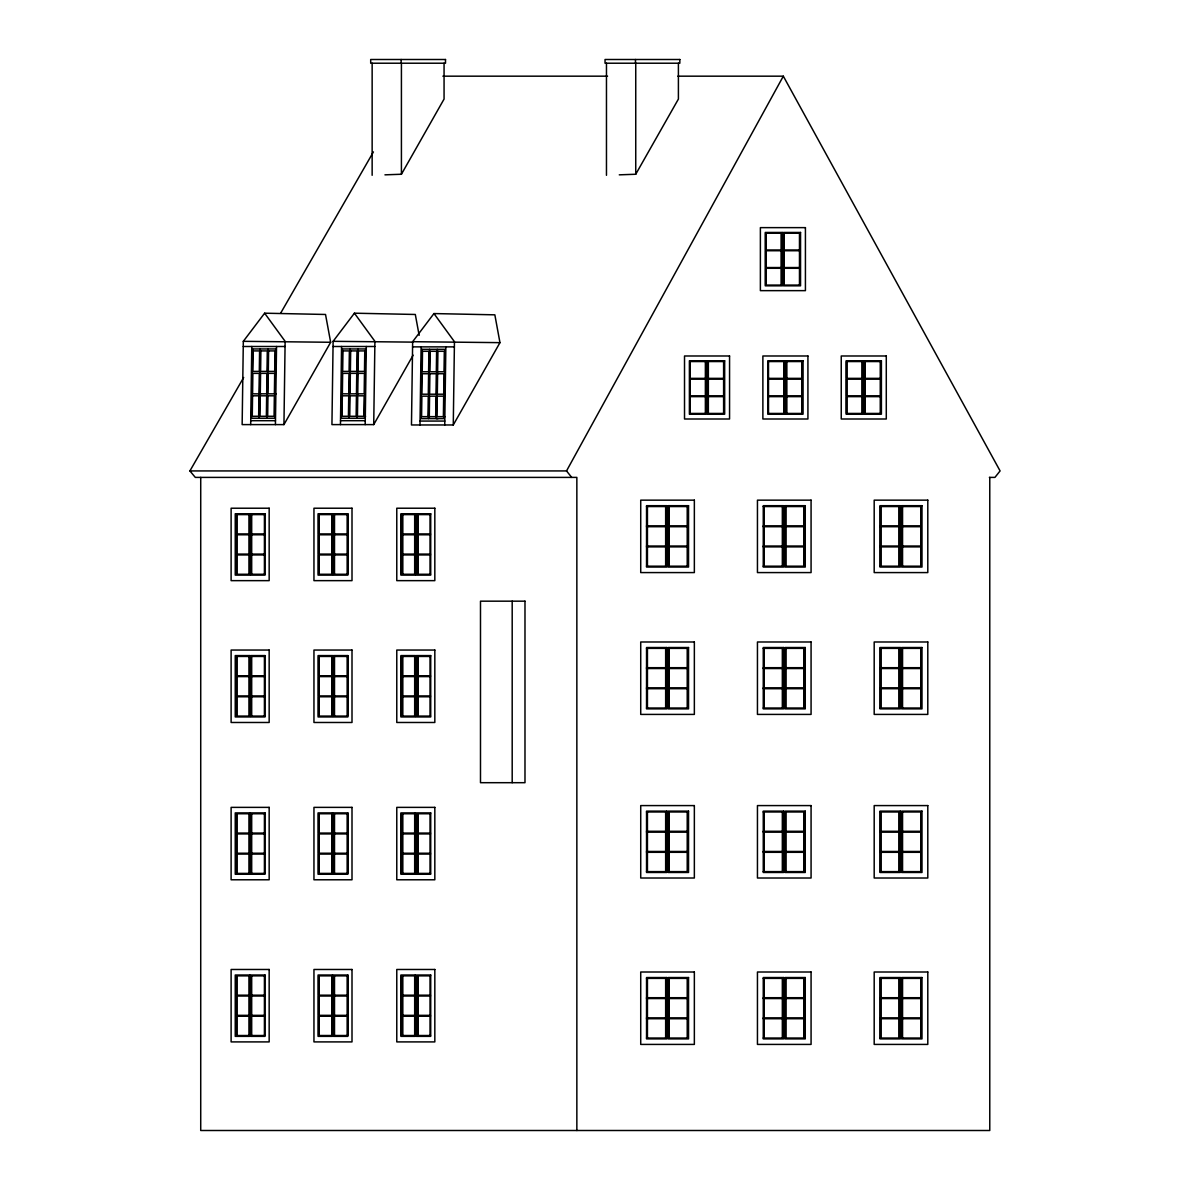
<?xml version="1.0" encoding="UTF-8"?>
<svg xmlns="http://www.w3.org/2000/svg" width="1190" height="1190" viewBox="0 0 1190 1190"><rect width="100%" height="100%" fill="white"/><g stroke="black" fill="none" stroke-linecap="round" stroke-linejoin="round"><path stroke-width="1.5" d="M243.325 341.322L242.15 424.607L283.949 424.607L330.656 342.274L325.524 314.472L264.626 313.193L243.325 341.322L330.656 342.274M250.674 424.607L251.774 346.498M258.974 393.83L259.271 373.363L252.875 373.363L252.592 393.83L260.684 393.875M259.286 418.24L260.268 348.953M266.991 418.24L267.973 348.953M274.384 393.83L274.682 373.363L268.286 373.363L267.988 393.83L276.095 393.875M275.425 424.607L276.526 346.498M283.949 424.607L285.124 341.322L264.626 313.193M419.148 335.327L415.31 314.472L354.412 313.193L333.111 341.322L331.936 424.607L373.72 424.607L413.109 355.185M340.459 424.607L341.56 346.498M349.072 418.24L350.053 348.953M356.464 393.83L356.747 373.363L350.351 373.363L350.068 393.83L358.16 393.875M356.762 418.24L357.744 348.953M363.843 416.277L364.14 395.809L357.744 395.809L357.446 416.277L365.553 416.307M365.196 424.607L366.312 346.498M373.72 424.607L374.909 341.322L354.412 313.193M412.647 341.694L411.472 424.964L453.271 424.964L499.964 342.646L494.847 314.829L433.948 313.565L412.647 341.694L499.964 342.646M419.996 424.964L421.096 346.87M427.984 416.649L428.266 396.166L421.87 396.166L421.587 416.649L429.679 416.679M428.608 418.612L429.59 349.325M436.313 371.771L436.611 351.288L430.215 351.288L429.932 371.771L438.024 371.801M437.295 349.325L436.313 418.612L438.009 418.642M443.379 416.649L443.677 396.166L437.28 396.166L436.998 416.649L445.09 416.679M444.748 424.964L445.848 346.87M453.271 424.964L454.446 341.694L433.948 313.565M243.667 377.483L189.909 470.928L566.529 470.928L783.318 76.175L677.854 76.175M384.95 174.841L401.417 174.246L444.063 99.067L444.063 63.219M619.276 174.841L635.743 174.246L678.404 99.067L678.404 63.219M280.736 313.029L373.422 151.904M442.888 76.175L607.554 76.175M333.111 341.322L413.138 342.125M243.266 346.498L285.05 346.498M333.036 346.498L374.835 346.498M412.573 346.87L454.372 346.87M707.41 361.552L723.922 361.552L723.922 378.361L707.41 378.361M785.772 361.552L802.283 361.552L802.283 378.361L785.772 378.361M707.41 379.089L723.922 379.089L723.922 395.898L707.41 395.898M785.772 379.089L802.283 379.089L802.283 395.898L785.772 395.898M707.41 396.642L723.922 396.642L723.922 413.436L707.41 413.436M785.772 396.642L802.283 396.642L802.283 413.436L785.772 413.436M250.733 420.695L275.485 420.695M340.504 420.695L365.256 420.695M420.055 421.067L444.792 421.067M989.366 477.398L994.929 477.398L1000.091 470.928L783.318 76.175M646.497 506.553L665.969 506.553L665.969 525.861L646.497 525.861M668.17 506.553L687.641 506.553L687.641 525.861L668.17 525.861M763.221 506.553L782.693 506.553L782.693 525.861L763.221 525.861M784.894 506.553L804.366 506.553L804.366 525.861L784.894 525.861M879.945 506.553L899.432 506.553L899.432 525.861L879.945 525.861M901.618 506.553L921.105 506.553L921.105 525.861L901.618 525.861M249.454 514.615L235.873 514.615L235.873 533.923L249.454 533.923M264.834 514.615L251.254 514.615L251.254 533.923L264.834 533.923M415.117 514.615L401.536 514.615L401.536 533.923L415.117 533.923M430.497 514.615L416.902 514.615L416.902 533.923L430.497 533.923M646.497 526.709L665.969 526.709L665.969 546.031L646.497 546.031M668.17 526.709L687.641 526.709L687.641 546.031L668.17 546.031M763.221 526.709L782.693 526.709L782.693 546.031L763.221 546.031M784.894 526.709L804.366 526.709L804.366 546.031L784.894 546.031M879.945 526.709L899.432 526.709L899.432 546.031L879.945 546.031M901.618 526.709L921.105 526.709L921.105 546.031L901.618 546.031M249.454 534.786L235.873 534.786L235.873 554.094L249.454 554.094M264.834 534.786L251.254 534.786L251.254 554.094L264.834 554.094M415.117 534.786L401.536 534.786L401.536 554.094L415.117 554.094M430.497 534.786L416.902 534.786L416.902 554.094L430.497 554.094M646.497 546.879L665.969 546.879L665.969 566.187L646.497 566.187M668.17 546.879L687.641 546.879L687.641 566.187L668.17 566.187M763.221 546.879L782.693 546.879L782.693 566.187L763.221 566.187M784.894 546.879L804.366 546.879L804.366 566.187L784.894 566.187M879.945 546.879L899.432 546.879L899.432 566.187L879.945 566.187M901.618 546.879L921.105 546.879L921.105 566.187L901.618 566.187M249.454 554.942L235.873 554.942L235.873 574.264L249.454 574.264M264.834 554.942L251.254 554.942L251.254 574.264L264.834 574.264M415.117 554.942L401.536 554.942L401.536 574.264L415.117 574.264M430.497 554.942L416.902 554.942L416.902 574.264L430.497 574.264M646.497 648.371L665.969 648.371L665.969 667.694L646.497 667.694M668.17 648.371L687.641 648.371L687.641 667.694L668.17 667.694M763.221 648.371L782.693 648.371L782.693 667.694L763.221 667.694M784.894 648.371L804.366 648.371L804.366 667.694L784.894 667.694M879.945 648.371L899.432 648.371L899.432 667.694L879.945 667.694M901.618 648.371L921.105 648.371L921.105 667.694L901.618 667.694M249.454 656.449L235.873 656.449L235.873 675.756L249.454 675.756M264.834 656.449L251.254 656.449L251.254 675.756L264.834 675.756M415.117 656.449L401.536 656.449L401.536 675.756L415.117 675.756M430.497 656.449L416.902 656.449L416.902 675.756L430.497 675.756M646.497 668.542L665.969 668.542L665.969 687.85L646.497 687.85M668.17 668.542L687.641 668.542L687.641 687.85L668.17 687.85M763.221 668.542L782.693 668.542L782.693 687.85L763.221 687.85M784.894 668.542L804.366 668.542L804.366 687.85L784.894 687.85M879.945 668.542L899.432 668.542L899.432 687.85L879.945 687.85M901.618 668.542L921.105 668.542L921.105 687.85L901.618 687.85M249.454 676.604L235.873 676.604L235.873 695.927L249.454 695.927M264.834 676.604L251.254 676.604L251.254 695.927L264.834 695.927M415.117 676.604L401.536 676.604L401.536 695.927L415.117 695.927M430.497 676.604L416.902 676.604L416.902 695.927L430.497 695.927M646.497 688.712L665.969 688.712L665.969 708.02L646.497 708.02M668.17 688.712L687.641 688.712L687.641 708.02L668.17 708.02M763.221 688.712L782.693 688.712L782.693 708.02L763.221 708.02M784.894 688.712L804.366 688.712L804.366 708.02L784.894 708.02M879.945 688.712L899.432 688.712L899.432 708.02L879.945 708.02M901.618 688.712L921.105 688.712L921.105 708.02L901.618 708.02M249.454 696.775L235.873 696.775L235.873 716.082L249.454 716.082M264.834 696.775L251.254 696.775L251.254 716.082L264.834 716.082M415.117 696.775L401.536 696.775L401.536 716.082L415.117 716.082M430.497 696.775L416.902 696.775L416.902 716.082L430.497 716.082M646.497 811.982L665.969 811.982L665.969 831.289L646.497 831.289M668.17 811.982L687.641 811.982L687.641 831.289L668.17 831.289M763.221 811.982L782.693 811.982L782.693 831.289L763.221 831.289M784.894 811.982L804.366 811.982L804.366 831.289L784.894 831.289M879.945 811.982L899.432 811.982L899.432 831.289L879.945 831.289M901.618 811.982L921.105 811.982L921.105 831.289L901.618 831.289M249.454 813.752L235.873 813.752L235.873 833.074L249.454 833.074M264.834 813.752L251.254 813.752L251.254 833.074L264.834 833.074M415.117 813.752L401.536 813.752L401.536 833.074L415.117 833.074M430.497 813.752L416.902 813.752L416.902 833.074L430.497 833.074M646.497 832.137L665.969 832.137L665.969 851.46L646.497 851.46M668.17 832.137L687.641 832.137L687.641 851.46L668.17 851.46M763.221 832.137L782.693 832.137L782.693 851.46L763.221 851.46M784.894 832.137L804.366 832.137L804.366 851.46L784.894 851.46M879.945 832.137L899.432 832.137L899.432 851.46L879.945 851.46M901.618 832.137L921.105 832.137L921.105 851.46L901.618 851.46M249.454 833.922L235.873 833.922L235.873 853.23L249.454 853.23M264.834 833.922L251.254 833.922L251.254 853.23L264.834 853.23M415.117 833.922L401.536 833.922L401.536 853.23L415.117 853.23M430.497 833.922L416.902 833.922L416.902 853.23L430.497 853.23M646.497 852.308L665.969 852.308L665.969 871.616L646.497 871.616M668.17 852.308L687.641 852.308L687.641 871.616L668.17 871.616M763.221 852.308L782.693 852.308L782.693 871.616L763.221 871.616M784.894 852.308L804.366 852.308L804.366 871.616L784.894 871.616M879.945 852.308L899.432 852.308L899.432 871.616L879.945 871.616M901.618 852.308L921.105 852.308L921.105 871.616L901.618 871.616M249.454 854.078L235.873 854.078L235.873 873.4L249.454 873.4M264.834 854.078L251.254 854.078L251.254 873.4L264.834 873.4M415.117 854.078L401.536 854.078L401.536 873.4L415.117 873.4M430.497 854.078L416.902 854.078L416.902 873.4L430.497 873.4M249.454 975.86L235.873 975.86L235.873 995.182L249.454 995.182M264.834 975.86L251.254 975.86L251.254 995.182L264.834 995.182M415.117 975.86L401.536 975.86L401.536 995.182L415.117 995.182M430.497 975.86L416.902 975.86L416.902 995.182L430.497 995.182M646.497 978.388L665.969 978.388L665.969 997.711L646.497 997.711M668.17 978.388L687.641 978.388L687.641 997.711L668.17 997.711M763.221 978.388L782.693 978.388L782.693 997.711L763.221 997.711M784.894 978.388L804.366 978.388L804.366 997.711L784.894 997.711M879.945 978.388L899.432 978.388L899.432 997.711L879.945 997.711M901.618 978.388L921.105 978.388L921.105 997.711L901.618 997.711M249.454 996.03L235.873 996.03L235.873 1015.338L249.454 1015.338M264.834 996.03L251.254 996.03L251.254 1015.338L264.834 1015.338M415.117 996.03L401.536 996.03L401.536 1015.338L415.117 1015.338M430.497 996.03L416.902 996.03L416.902 1015.338L430.497 1015.338M646.497 998.559L665.969 998.559L665.969 1017.866L646.497 1017.866M668.17 998.559L687.641 998.559L687.641 1017.866L668.17 1017.866M763.221 998.559L782.693 998.559L782.693 1017.866L763.221 1017.866M784.894 998.559L804.366 998.559L804.366 1017.866L784.894 1017.866M879.945 998.559L899.432 998.559L899.432 1017.866L879.945 1017.866M901.618 998.559L921.105 998.559L921.105 1017.866L901.618 1017.866M249.454 1016.201L235.873 1016.201L235.873 1035.508L249.454 1035.508M264.834 1016.201L251.254 1016.201L251.254 1035.508L264.834 1035.508M415.117 1016.201L401.536 1016.201L401.536 1035.508L415.117 1035.508M430.497 1016.201L416.902 1016.201L416.902 1035.508L430.497 1035.508M646.497 1018.729L665.969 1018.729L665.969 1038.037L646.497 1038.037M668.17 1018.729L687.641 1018.729L687.641 1038.037L668.17 1038.037M763.221 1018.729L782.693 1018.729L782.693 1038.037L763.221 1038.037M784.894 1018.729L804.366 1018.729L804.366 1038.037L784.894 1038.037M879.945 1018.729L899.432 1018.729L899.432 1038.037L879.945 1038.037M901.618 1018.729L921.105 1018.729L921.105 1038.037L901.618 1038.037M189.909 470.928L195.309 477.398L576.853 477.398L576.853 1130.5M566.529 470.928L571.691 477.398M989.768 477.398L989.768 1130.5L200.723 1130.5L200.723 477.398M920.792 506.553L920.792 525.861M920.792 526.709L920.792 546.031M920.792 546.879L920.792 566.187M920.792 648.371L920.792 667.694M920.792 668.542L920.792 687.85M920.792 688.712L920.792 708.02M920.792 811.982L920.792 831.289M920.792 832.137L920.792 851.46M920.792 852.308L920.792 871.616M920.792 978.388L920.792 997.711M920.792 998.559L920.792 1017.866M920.792 1018.729L920.792 1038.037M902.556 506.553L902.556 525.861M902.556 526.709L902.556 546.031M902.556 546.879L902.556 566.187M902.556 648.371L902.556 667.694M902.556 668.542L902.556 687.85M902.556 688.712L902.556 708.02M902.556 811.982L902.556 831.289M902.556 832.137L902.556 851.46M902.556 852.308L902.556 871.616M902.556 978.388L902.556 997.711M902.556 998.559L902.556 1017.866M902.556 1018.729L902.556 1038.037M902.243 506.553L902.243 525.861M902.243 526.709L902.243 546.031M902.243 546.879L902.243 566.187M902.243 648.371L902.243 667.694M902.243 668.542L902.243 687.85M902.243 688.712L902.243 708.02M902.243 811.982L902.243 831.289M902.243 832.137L902.243 851.46M902.243 852.308L902.243 871.616M902.243 978.388L902.243 997.711M902.243 998.559L902.243 1017.866M902.243 1018.729L902.243 1038.037M899.119 506.553L899.119 525.861M899.119 526.709L899.119 546.031M899.119 546.879L899.119 566.187M899.119 648.371L899.119 667.694M899.119 668.542L899.119 687.85M899.119 688.712L899.119 708.02M899.119 811.982L899.119 831.289M899.119 832.137L899.119 851.46M899.119 852.308L899.119 871.616M899.119 978.388L899.119 997.711M899.119 998.559L899.119 1017.866M899.119 1018.729L899.119 1038.037M880.883 506.553L880.883 525.861M880.883 526.709L880.883 546.031M880.883 546.879L880.883 566.187M880.883 648.371L880.883 667.694M880.883 668.542L880.883 687.85M880.883 688.712L880.883 708.02M880.883 811.982L880.883 831.289M880.883 832.137L880.883 851.46M880.883 852.308L880.883 871.616M880.883 978.388L880.883 997.711M880.883 998.559L880.883 1017.866M880.883 1018.729L880.883 1038.037M880.57 506.553L880.57 525.861M880.57 526.709L880.57 546.031M880.57 546.879L880.57 566.187M880.57 648.371L880.57 667.694M880.57 668.542L880.57 687.85M880.57 688.712L880.57 708.02M880.57 811.982L880.57 831.289M880.57 832.137L880.57 851.46M880.57 852.308L880.57 871.616M880.57 978.388L880.57 997.711M880.57 998.559L880.57 1017.866M880.57 1018.729L880.57 1038.037M880.347 361.552L880.347 378.361M880.347 379.089L880.347 395.898M880.347 396.642L880.347 413.436M865.085 361.552L865.085 378.361M865.085 379.089L865.085 395.898M865.085 396.642L865.085 413.436M862.14 361.552L862.14 378.361M862.14 379.089L862.14 395.898M862.14 396.642L862.14 413.436M846.878 361.552L846.878 378.361M846.878 379.089L846.878 395.898M846.878 396.642L846.878 413.436M804.053 506.553L804.053 525.861M804.053 526.709L804.053 546.031M804.053 546.879L804.053 566.187M804.053 648.371L804.053 667.694M804.053 668.542L804.053 687.85M804.053 688.712L804.053 708.02M804.053 811.982L804.053 831.289M804.053 832.137L804.053 851.46M804.053 852.308L804.053 871.616M804.053 978.388L804.053 997.711M804.053 998.559L804.053 1017.866M804.053 1018.729L804.053 1038.037M801.971 361.552L801.971 378.361M801.971 379.089L801.971 395.898M801.971 396.642L801.971 413.436M799.472 233.195L799.472 249.989M799.472 250.733L799.472 267.542M799.472 268.286L799.472 285.079M786.709 361.552L786.709 378.361M786.709 379.089L786.709 395.898M786.709 396.642L786.709 413.436M786.397 361.552L786.397 378.361M786.397 379.089L786.397 395.898M786.397 396.642L786.397 413.436M785.831 506.553L785.831 525.861M785.831 526.709L785.831 546.031M785.831 546.879L785.831 566.187M785.831 648.371L785.831 667.694M785.831 668.542L785.831 687.85M785.831 688.712L785.831 708.02M785.831 811.982L785.831 831.289M785.831 832.137L785.831 851.46M785.831 852.308L785.831 871.616M785.831 978.388L785.831 997.711M785.831 998.559L785.831 1017.866M785.831 1018.729L785.831 1038.037M785.519 506.553L785.519 525.861M785.519 526.709L785.519 546.031M785.519 546.879L785.519 566.187M785.519 648.371L785.519 667.694M785.519 668.542L785.519 687.85M785.519 688.712L785.519 708.02M785.519 811.982L785.519 831.289M785.519 832.137L785.519 851.46M785.519 852.308L785.519 871.616M785.519 978.388L785.519 997.711M785.519 998.559L785.519 1017.866M785.519 1018.729L785.519 1038.037M784.21 233.195L784.21 249.989M784.21 250.733L784.21 267.542M784.21 268.286L784.21 285.079M783.779 361.552L783.779 378.361M783.779 379.089L783.779 395.898M783.779 396.642L783.779 413.436M782.395 506.553L782.395 525.861M782.395 526.709L782.395 546.031M782.395 546.879L782.395 566.187M782.395 648.371L782.395 667.694M782.395 668.542L782.395 687.85M782.395 688.712L782.395 708.02M782.395 811.982L782.395 831.289M782.395 832.137L782.395 851.46M782.395 852.308L782.395 871.616M782.395 978.388L782.395 997.711M782.395 998.559L782.395 1017.866M782.395 1018.729L782.395 1038.037M781.265 233.195L781.265 249.989M781.265 250.733L781.265 267.542M781.265 268.286L781.265 285.079M768.502 361.552L768.502 378.361M768.502 379.089L768.502 395.898M768.502 396.642L768.502 413.436M766.003 233.195L766.003 249.989M766.003 250.733L766.003 267.542M766.003 268.286L766.003 285.079M764.159 506.553L764.159 525.861M764.159 526.709L764.159 546.031M764.159 546.879L764.159 566.187M764.159 648.371L764.159 667.694M764.159 668.542L764.159 687.85M764.159 688.712L764.159 708.02M764.159 811.982L764.159 831.289M764.159 832.137L764.159 851.46M764.159 852.308L764.159 871.616M764.159 978.388L764.159 997.711M764.159 998.559L764.159 1017.866M764.159 1018.729L764.159 1038.037M763.846 506.553L763.846 525.861M763.846 526.709L763.846 546.031M763.846 546.879L763.846 566.187M763.846 648.371L763.846 667.694M763.846 668.542L763.846 687.85M763.846 688.712L763.846 708.02M763.846 811.982L763.846 831.289M763.846 832.137L763.846 851.46M763.846 852.308L763.846 871.616M763.846 978.388L763.846 997.711M763.846 998.559L763.846 1017.866M763.846 1018.729L763.846 1038.037M723.609 361.552L723.609 378.361M723.609 379.089L723.609 395.898M723.609 396.642L723.609 413.436M708.347 361.552L708.347 378.361M708.347 379.089L708.347 395.898M708.347 396.642L708.347 413.436M708.035 361.552L708.035 378.361M708.035 379.089L708.035 395.898M708.035 396.642L708.035 413.436M705.402 361.552L705.402 378.361M705.402 379.089L705.402 395.898M705.402 396.642L705.402 413.436M690.14 361.552L690.14 378.361M690.14 379.089L690.14 395.898M690.14 396.642L690.14 413.436M687.329 506.553L687.329 525.861M687.329 526.709L687.329 546.031M687.329 546.879L687.329 566.187M687.329 648.371L687.329 667.694M687.329 668.542L687.329 687.85M687.329 688.712L687.329 708.02M687.329 811.982L687.329 831.289M687.329 832.137L687.329 851.46M687.329 852.308L687.329 871.616M687.329 978.388L687.329 997.711M687.329 998.559L687.329 1017.866M687.329 1018.729L687.329 1038.037M669.107 506.553L669.107 525.861M669.107 526.709L669.107 546.031M669.107 546.879L669.107 566.187M669.107 648.371L669.107 667.694M669.107 668.542L669.107 687.85M669.107 688.712L669.107 708.02M669.107 811.982L669.107 831.289M669.107 832.137L669.107 851.46M669.107 852.308L669.107 871.616M669.107 978.388L669.107 997.711M669.107 998.559L669.107 1017.866M669.107 1018.729L669.107 1038.037M668.795 506.553L668.795 525.861M668.795 526.709L668.795 546.031M668.795 546.879L668.795 566.187M668.795 648.371L668.795 667.694M668.795 668.542L668.795 687.85M668.795 688.712L668.795 708.02M668.795 811.982L668.795 831.289M668.795 832.137L668.795 851.46M668.795 852.308L668.795 871.616M668.795 978.388L668.795 997.711M668.795 998.559L668.795 1017.866M668.795 1018.729L668.795 1038.037M665.656 506.553L665.656 525.861M665.656 526.709L665.656 546.031M665.656 546.879L665.656 566.187M665.656 648.371L665.656 667.694M665.656 668.542L665.656 687.85M665.656 688.712L665.656 708.02M665.656 811.982L665.656 831.289M665.656 832.137L665.656 851.46M665.656 852.308L665.656 871.616M665.656 978.388L665.656 997.711M665.656 998.559L665.656 1017.866M665.656 1018.729L665.656 1038.037M647.434 506.553L647.434 525.861M647.434 526.709L647.434 546.031M647.434 546.879L647.434 566.187M647.434 648.371L647.434 667.694M647.434 668.542L647.434 687.85M647.434 688.712L647.434 708.02M647.434 811.982L647.434 831.289M647.434 832.137L647.434 851.46M647.434 852.308L647.434 871.616M647.434 978.388L647.434 997.711M647.434 998.559L647.434 1017.866M647.434 1018.729L647.434 1038.037M647.122 506.553L647.122 525.861M647.122 526.709L647.122 546.031M647.122 546.879L647.122 566.187M647.122 648.371L647.122 667.694M647.122 668.542L647.122 687.85M647.122 688.712L647.122 708.02M647.122 811.982L647.122 831.289M647.122 832.137L647.122 851.46M647.122 852.308L647.122 871.616M647.122 978.388L647.122 997.711M647.122 998.559L647.122 1017.866M647.122 1018.729L647.122 1038.037M635.743 63.219L635.743 174.246M635.475 59.5L635.475 63.219M606.469 63.219L606.469 175.302M512.191 601.173L512.191 782.693M430.066 514.615L430.066 533.923M430.066 534.786L430.066 554.094M430.066 554.942L430.066 574.264M430.066 656.449L430.066 675.756M430.066 676.604L430.066 695.927M430.066 696.775L430.066 716.082M430.066 813.752L430.066 833.074M430.066 833.922L430.066 853.23M430.066 854.078L430.066 873.4M430.066 975.86L430.066 995.182M430.066 996.03L430.066 1015.338M430.066 1016.201L430.066 1035.508M418.181 514.615L418.181 533.923M418.181 534.786L418.181 554.094M418.181 554.942L418.181 574.264M418.181 656.449L418.181 675.756M418.181 676.604L418.181 695.927M418.181 696.775L418.181 716.082M418.181 813.752L418.181 833.074M418.181 833.922L418.181 853.23M418.181 854.078L418.181 873.4M418.181 975.86L418.181 995.182M418.181 996.03L418.181 1015.338M418.181 1016.201L418.181 1035.508M417.333 514.615L417.333 533.923M417.333 534.786L417.333 554.094M417.333 554.942L417.333 574.264M417.333 656.449L417.333 675.756M417.333 676.604L417.333 695.927M417.333 696.775L417.333 716.082M417.333 813.752L417.333 833.074M417.333 833.922L417.333 853.23M417.333 854.078L417.333 873.4M417.333 975.86L417.333 995.182M417.333 996.03L417.333 1015.338M417.333 1016.201L417.333 1035.508M414.685 514.615L414.685 533.923M414.685 534.786L414.685 554.094M414.685 554.942L414.685 574.264M414.685 656.449L414.685 675.756M414.685 676.604L414.685 695.927M414.685 696.775L414.685 716.082M414.685 813.752L414.685 833.074M414.685 833.922L414.685 853.23M414.685 854.078L414.685 873.4M414.685 975.86L414.685 995.182M414.685 996.03L414.685 1015.338M414.685 1016.201L414.685 1035.508M402.815 514.615L402.815 533.923M402.815 534.786L402.815 554.094M402.815 554.942L402.815 574.264M402.815 656.449L402.815 675.756M402.815 676.604L402.815 695.927M402.815 696.775L402.815 716.082M402.815 813.752L402.815 833.074M402.815 833.922L402.815 853.23M402.815 854.078L402.815 873.4M402.815 975.86L402.815 995.182M402.815 996.03L402.815 1015.338M402.815 1016.201L402.815 1035.508M401.952 514.615L401.952 533.923M401.952 534.786L401.952 554.094M401.952 554.942L401.952 574.264M401.952 656.449L401.952 675.756M401.952 676.604L401.952 695.927M401.952 696.775L401.952 716.082M401.952 813.752L401.952 833.074M401.952 833.922L401.952 853.23M401.952 854.078L401.952 873.4M401.952 975.86L401.952 995.182M401.952 996.03L401.952 1015.338M401.952 1016.201L401.952 1035.508M401.417 63.219L401.417 174.246M401.149 59.5L401.149 63.219M372.143 63.219L372.143 175.302M347.242 514.615L347.242 533.923M347.242 534.786L347.242 554.094M347.242 554.942L347.242 574.264M347.242 656.449L347.242 675.756M347.242 676.604L347.242 695.927M347.242 696.775L347.242 716.082M347.242 813.752L347.242 833.074M347.242 833.922L347.242 853.23M347.242 854.078L347.242 873.4M347.242 975.86L347.242 995.182M347.242 996.03L347.242 1015.338M347.242 1016.201L347.242 1035.508M334.509 514.615L334.509 533.923M334.509 534.786L334.509 554.094M334.509 554.942L334.509 574.264M334.509 656.449L334.509 675.756M334.509 676.604L334.509 695.927M334.509 696.775L334.509 716.082M334.509 813.752L334.509 833.074M334.509 833.922L334.509 853.23M334.509 854.078L334.509 873.4M334.509 975.86L334.509 995.182M334.509 996.03L334.509 1015.338M334.509 1016.201L334.509 1035.508M331.861 514.615L331.861 533.923M331.861 534.786L331.861 554.094M331.861 554.942L331.861 574.264M331.861 656.449L331.861 675.756M331.861 676.604L331.861 695.927M331.861 696.775L331.861 716.082M331.861 813.752L331.861 833.074M331.861 833.922L331.861 853.23M331.861 854.078L331.861 873.4M331.861 975.86L331.861 995.182M331.861 996.03L331.861 1015.338M331.861 1016.201L331.861 1035.508M319.128 514.615L319.128 533.923M319.128 534.786L319.128 554.094M319.128 554.942L319.128 574.264M319.128 656.449L319.128 675.756M319.128 676.604L319.128 695.927M319.128 696.775L319.128 716.082M319.128 813.752L319.128 833.074M319.128 833.922L319.128 853.23M319.128 854.078L319.128 873.4M319.128 975.86L319.128 995.182M319.128 996.03L319.128 1015.338M319.128 1016.201L319.128 1035.508M264.418 514.615L264.418 533.923M264.418 534.786L264.418 554.094M264.418 554.942L264.418 574.264M264.418 656.449L264.418 675.756M264.418 676.604L264.418 695.927M264.418 696.775L264.418 716.082M264.418 813.752L264.418 833.074M264.418 833.922L264.418 853.23M264.418 854.078L264.418 873.4M264.418 975.86L264.418 995.182M264.418 996.03L264.418 1015.338M264.418 1016.201L264.418 1035.508M251.685 514.615L251.685 533.923M251.685 534.786L251.685 554.094M251.685 554.942L251.685 574.264M251.685 656.449L251.685 675.756M251.685 676.604L251.685 695.927M251.685 696.775L251.685 716.082M251.685 813.752L251.685 833.074M251.685 833.922L251.685 853.23M251.685 854.078L251.685 873.4M251.685 975.86L251.685 995.182M251.685 996.03L251.685 1015.338M251.685 1016.201L251.685 1035.508M249.037 514.615L249.037 533.923M249.037 534.786L249.037 554.094M249.037 554.942L249.037 574.264M249.037 656.449L249.037 675.756M249.037 676.604L249.037 695.927M249.037 696.775L249.037 716.082M249.037 813.752L249.037 833.074M249.037 833.922L249.037 853.23M249.037 854.078L249.037 873.4M249.037 975.86L249.037 995.182M249.037 996.03L249.037 1015.338M249.037 1016.201L249.037 1035.508M237.152 514.615L237.152 533.923M237.152 534.786L237.152 554.094M237.152 554.942L237.152 574.264M237.152 656.449L237.152 675.756M237.152 676.604L237.152 695.927M237.152 696.775L237.152 716.082M237.152 813.752L237.152 833.074M237.152 833.922L237.152 853.23M237.152 854.078L237.152 873.4M237.152 975.86L237.152 995.182M237.152 996.03L237.152 1015.338M237.152 1016.201L237.152 1035.508M236.304 514.615L236.304 533.923M236.304 534.786L236.304 554.094M236.304 554.942L236.304 574.264M236.304 656.449L236.304 675.756M236.304 676.604L236.304 695.927M236.304 696.775L236.304 716.082M236.304 813.752L236.304 833.074M236.304 833.922L236.304 853.23M236.304 854.078L236.304 873.4M236.304 975.86L236.304 995.182M236.304 996.03L236.304 1015.338M236.304 1016.201L236.304 1035.508M252.563 348.953L251.581 418.24L274.697 418.24L275.678 348.953L252.563 348.953M252.563 395.809L252.265 416.277L258.661 416.277L258.944 395.809L252.563 395.809M253.187 350.916L252.905 371.399L259.301 371.399L259.584 350.916L253.187 350.916M260.268 395.809L259.97 416.277L266.367 416.277L266.649 395.809L260.268 395.809M260.58 373.363L260.283 393.83L266.679 393.83L266.976 373.363L260.58 373.363M260.893 350.916L260.61 371.399L267.006 371.399L267.289 350.916L260.893 350.916M267.958 395.809L267.676 416.277L274.072 416.277L274.355 395.809L267.958 395.809M268.598 350.916L268.315 371.399L274.697 371.399L274.994 350.916L268.598 350.916M342.348 348.953L341.366 418.24L364.467 418.24L365.449 348.953L342.348 348.953M342.333 395.809L342.051 416.277L348.432 416.277L348.73 395.809L342.333 395.809M342.661 373.363L342.363 393.83L348.759 393.83L349.042 373.363L342.661 373.363M342.973 350.916L342.675 371.399L349.072 371.399L349.369 350.916L342.973 350.916M350.038 395.809L349.756 416.277L356.137 416.277L356.435 395.809L350.038 395.809M350.678 350.916L350.381 371.399L356.777 371.399L357.06 350.916L350.678 350.916M358.056 373.363L357.774 393.83L364.17 393.83L364.452 373.363L358.056 373.363M358.383 350.916L358.086 371.399L364.482 371.399L364.765 350.916L358.383 350.916M421.885 349.325L420.903 418.612L444.019 418.612L445.001 349.325L421.885 349.325M422.197 373.734L421.9 394.202L428.296 394.202L428.593 373.734L422.197 373.734M422.51 351.288L422.227 371.771L428.608 371.771L428.906 351.288L422.51 351.288M429.575 396.166L429.293 416.649L435.689 416.649L435.971 396.166L429.575 396.166M429.902 373.734L429.605 394.202L436.001 394.202L436.284 373.734L429.902 373.734M437.608 373.734L437.31 394.202L443.706 394.202L443.989 373.734L437.608 373.734M437.92 351.288L437.623 371.771L444.019 371.771L444.316 351.288L437.92 351.288M445.506 59.5L370.7 59.5L370.7 63.219L445.506 63.219L445.506 59.5M679.832 59.5L605.041 59.5L605.041 63.219L679.832 63.219L679.832 59.5M805.422 227.632L760.38 227.632L760.38 290.643L805.422 290.643L805.422 227.632M782.336 232.452L765.259 232.452L765.259 285.823L782.336 285.823L782.336 232.452M800.543 232.452L783.466 232.452L783.466 285.823L800.543 285.823L800.543 232.452M781.577 233.195L765.691 233.195L765.691 249.989L781.577 249.989L781.577 233.195M799.784 233.195L783.898 233.195L783.898 249.989L799.784 249.989L799.784 233.195M781.577 250.733L765.691 250.733L765.691 267.542L781.577 267.542L781.577 250.733M799.784 250.733L783.898 250.733L783.898 267.542L799.784 267.542L799.784 250.733M781.577 268.286L765.691 268.286L765.691 285.079L781.577 285.079L781.577 268.286M799.784 268.286L783.898 268.286L783.898 285.079L799.784 285.079L799.784 268.286M729.559 355.988L684.518 355.988L684.518 418.999L729.559 418.999L729.559 355.988M807.921 355.988L762.879 355.988L762.879 418.999L807.921 418.999L807.921 355.988M886.282 355.988L841.241 355.988L841.241 418.999L886.282 418.999L886.282 355.988M706.473 360.808L689.397 360.808L689.397 414.18L706.473 414.18L706.473 360.808M724.665 360.808L707.589 360.808L707.589 414.18L724.665 414.18L724.665 360.808M784.835 360.808L767.758 360.808L767.758 414.18L784.835 414.18L784.835 360.808M803.042 360.808L785.965 360.808L785.965 414.18L803.042 414.18L803.042 360.808M863.211 360.808L846.12 360.808L846.12 414.18L863.211 414.18L863.211 360.808M881.403 360.808L864.327 360.808L864.327 414.18L881.403 414.18L881.403 360.808M705.715 361.552L689.828 361.552L689.828 378.361L705.715 378.361L705.715 361.552M784.091 361.552L768.205 361.552L768.205 378.361L784.091 378.361L784.091 361.552M862.452 361.552L846.566 361.552L846.566 378.361L862.452 378.361L862.452 361.552M880.659 361.552L864.773 361.552L864.773 378.361L880.659 378.361L880.659 361.552M705.715 379.089L689.828 379.089L689.828 395.898L705.715 395.898L705.715 379.089M784.091 379.089L768.205 379.089L768.205 395.898L784.091 395.898L784.091 379.089M862.452 379.089L846.566 379.089L846.566 395.898L862.452 395.898L862.452 379.089M880.659 379.089L864.773 379.089L864.773 395.898L880.659 395.898L880.659 379.089M705.715 396.642L689.828 396.642L689.828 413.436L705.715 413.436L705.715 396.642M784.091 396.642L768.205 396.642L768.205 413.436L784.091 413.436L784.091 396.642M862.452 396.642L846.566 396.642L846.566 413.436L862.452 413.436L862.452 396.642M880.659 396.642L864.773 396.642L864.773 413.436L880.659 413.436L880.659 396.642M694.35 500.157L640.726 500.157L640.726 572.583L694.35 572.583L694.35 500.157M811.074 500.157L757.45 500.157L757.45 572.583L811.074 572.583L811.074 500.157M927.798 500.157L874.189 500.157L874.189 572.583L927.798 572.583L927.798 500.157M666.861 505.69L646.542 505.69L646.542 567.05L666.861 567.05L666.861 505.69M688.534 505.69L668.2 505.69L668.2 567.05L688.534 567.05L688.534 505.69M783.6 505.69L763.266 505.69L763.266 567.05L783.6 567.05L783.6 505.69M805.258 505.69L784.939 505.69L784.939 567.05L805.258 567.05L805.258 505.69M900.324 505.69L879.99 505.69L879.99 567.05L900.324 567.05L900.324 505.69M921.997 505.69L901.663 505.69L901.663 567.05L921.997 567.05L921.997 505.69M269.163 508.219L231.113 508.219L231.113 580.646L269.163 580.646L269.163 508.219M352.002 508.219L313.952 508.219L313.952 580.646L352.002 580.646L352.002 508.219M434.826 508.219L396.776 508.219L396.776 580.646L434.826 580.646L434.826 508.219M249.662 513.768L235.248 513.768L235.248 575.112L249.662 575.112L249.662 513.768M265.043 513.768L250.614 513.768L250.614 575.112L265.043 575.112L265.043 513.768M332.501 513.768L318.072 513.768L318.072 575.112L332.501 575.112L332.501 513.768M347.867 513.768L333.453 513.768L333.453 575.112L347.867 575.112L347.867 513.768M415.325 513.768L400.896 513.768L400.896 575.112L415.325 575.112L415.325 513.768M430.706 513.768L416.277 513.768L416.277 575.112L430.706 575.112L430.706 513.768M332.293 514.615L318.697 514.615L318.697 533.923L332.293 533.923L332.293 514.615M347.659 514.615L334.078 514.615L334.078 533.923L347.659 533.923L347.659 514.615M332.293 534.786L318.697 534.786L318.697 554.094L332.293 554.094L332.293 534.786M347.659 534.786L334.078 534.786L334.078 554.094L347.659 554.094L347.659 534.786M332.293 554.942L318.697 554.942L318.697 574.264L332.293 574.264L332.293 554.942M347.659 554.942L334.078 554.942L334.078 574.264L347.659 574.264L347.659 554.942M524.983 601.173L480.492 601.173L480.492 782.693L524.983 782.693L524.983 601.173M694.35 641.99L640.726 641.99L640.726 714.416L694.35 714.416L694.35 641.99M811.074 641.99L757.45 641.99L757.45 714.416L811.074 714.416L811.074 641.99M927.798 641.99L874.189 641.99L874.189 714.416L927.798 714.416L927.798 641.99M666.861 647.524L646.542 647.524L646.542 708.868L666.861 708.868L666.861 647.524M688.534 647.524L668.2 647.524L668.2 708.868L688.534 708.868L688.534 647.524M783.6 647.524L763.266 647.524L763.266 708.868L783.6 708.868L783.6 647.524M805.258 647.524L784.939 647.524L784.939 708.868L805.258 708.868L805.258 647.524M900.324 647.524L879.99 647.524L879.99 708.868L900.324 708.868L900.324 647.524M921.997 647.524L901.663 647.524L901.663 708.868L921.997 708.868L921.997 647.524M269.163 650.052L231.113 650.052L231.113 722.479L269.163 722.479L269.163 650.052M352.002 650.052L313.952 650.052L313.952 722.479L352.002 722.479L352.002 650.052M434.826 650.052L396.776 650.052L396.776 722.479L434.826 722.479L434.826 650.052M249.662 655.586L235.248 655.586L235.248 716.945L249.662 716.945L249.662 655.586M265.043 655.586L250.614 655.586L250.614 716.945L265.043 716.945L265.043 655.586M332.501 655.586L318.072 655.586L318.072 716.945L332.501 716.945L332.501 655.586M347.867 655.586L333.453 655.586L333.453 716.945L347.867 716.945L347.867 655.586M415.325 655.586L400.896 655.586L400.896 716.945L415.325 716.945L415.325 655.586M430.706 655.586L416.277 655.586L416.277 716.945L430.706 716.945L430.706 655.586M332.293 656.449L318.697 656.449L318.697 675.756L332.293 675.756L332.293 656.449M347.659 656.449L334.078 656.449L334.078 675.756L347.659 675.756L347.659 656.449M332.293 676.604L318.697 676.604L318.697 695.927L332.293 695.927L332.293 676.604M347.659 676.604L334.078 676.604L334.078 695.927L347.659 695.927L347.659 676.604M332.293 696.775L318.697 696.775L318.697 716.082L332.293 716.082L332.293 696.775M347.659 696.775L334.078 696.775L334.078 716.082L347.659 716.082L347.659 696.775M694.35 805.585L640.726 805.585L640.726 878.012L694.35 878.012L694.35 805.585M811.074 805.585L757.45 805.585L757.45 878.012L811.074 878.012L811.074 805.585M927.798 805.585L874.189 805.585L874.189 878.012L927.798 878.012L927.798 805.585M269.163 807.37L231.113 807.37L231.113 879.782L269.163 879.782L269.163 807.37M352.002 807.37L313.952 807.37L313.952 879.782L352.002 879.782L352.002 807.37M434.826 807.37L396.776 807.37L396.776 879.782L434.826 879.782L434.826 807.37M666.861 811.134L646.542 811.134L646.542 872.478L666.861 872.478L666.861 811.134M688.534 811.134L668.2 811.134L668.2 872.478L688.534 872.478L688.534 811.134M783.6 811.134L763.266 811.134L763.266 872.478L783.6 872.478L783.6 811.134M805.258 811.134L784.939 811.134L784.939 872.478L805.258 872.478L805.258 811.134M900.324 811.134L879.99 811.134L879.99 872.478L900.324 872.478L900.324 811.134M921.997 811.134L901.663 811.134L901.663 872.478L921.997 872.478L921.997 811.134M249.662 812.904L235.248 812.904L235.248 874.248L249.662 874.248L249.662 812.904M265.043 812.904L250.614 812.904L250.614 874.248L265.043 874.248L265.043 812.904M332.501 812.904L318.072 812.904L318.072 874.248L332.501 874.248L332.501 812.904M347.867 812.904L333.453 812.904L333.453 874.248L347.867 874.248L347.867 812.904M415.325 812.904L400.896 812.904L400.896 874.248L415.325 874.248L415.325 812.904M430.706 812.904L416.277 812.904L416.277 874.248L430.706 874.248L430.706 812.904M332.293 813.752L318.697 813.752L318.697 833.074L332.293 833.074L332.293 813.752M347.659 813.752L334.078 813.752L334.078 833.074L347.659 833.074L347.659 813.752M332.293 833.922L318.697 833.922L318.697 853.23L332.293 853.23L332.293 833.922M347.659 833.922L334.078 833.922L334.078 853.23L347.659 853.23L347.659 833.922M332.293 854.078L318.697 854.078L318.697 873.4L332.293 873.4L332.293 854.078M347.659 854.078L334.078 854.078L334.078 873.4L347.659 873.4L347.659 854.078M269.163 969.478L231.113 969.478L231.113 1041.905L269.163 1041.905L269.163 969.478M352.002 969.478L313.952 969.478L313.952 1041.905L352.002 1041.905L352.002 969.478M434.826 969.478L396.776 969.478L396.776 1041.905L434.826 1041.905L434.826 969.478M694.35 972.007L640.726 972.007L640.726 1044.418L694.35 1044.418L694.35 972.007M811.074 972.007L757.45 972.007L757.45 1044.418L811.074 1044.418L811.074 972.007M927.798 972.007L874.189 972.007L874.189 1044.418L927.798 1044.418L927.798 972.007M249.662 975.012L235.248 975.012L235.248 1036.356L249.662 1036.356L249.662 975.012M265.043 975.012L250.614 975.012L250.614 1036.356L265.043 1036.356L265.043 975.012M332.501 975.012L318.072 975.012L318.072 1036.356L332.501 1036.356L332.501 975.012M347.867 975.012L333.453 975.012L333.453 1036.356L347.867 1036.356L347.867 975.012M415.325 975.012L400.896 975.012L400.896 1036.356L415.325 1036.356L415.325 975.012M430.706 975.012L416.277 975.012L416.277 1036.356L430.706 1036.356L430.706 975.012M332.293 975.86L318.697 975.86L318.697 995.182L332.293 995.182L332.293 975.86M347.659 975.86L334.078 975.86L334.078 995.182L347.659 995.182L347.659 975.86M666.861 977.54L646.542 977.54L646.542 1038.885L666.861 1038.885L666.861 977.54M688.534 977.54L668.2 977.54L668.2 1038.885L688.534 1038.885L688.534 977.54M783.6 977.54L763.266 977.54L763.266 1038.885L783.6 1038.885L783.6 977.54M805.258 977.54L784.939 977.54L784.939 1038.885L805.258 1038.885L805.258 977.54M900.324 977.54L879.99 977.54L879.99 1038.885L900.324 1038.885L900.324 977.54M921.997 977.54L901.663 977.54L901.663 1038.885L921.997 1038.885L921.997 977.54M332.293 996.03L318.697 996.03L318.697 1015.338L332.293 1015.338L332.293 996.03M347.659 996.03L334.078 996.03L334.078 1015.338L347.659 1015.338L347.659 996.03M332.293 1016.201L318.697 1016.201L318.697 1035.508L332.293 1035.508L332.293 1016.201M347.659 1016.201L334.078 1016.201L334.078 1035.508L347.659 1035.508L347.659 1016.201"/></g></svg>
